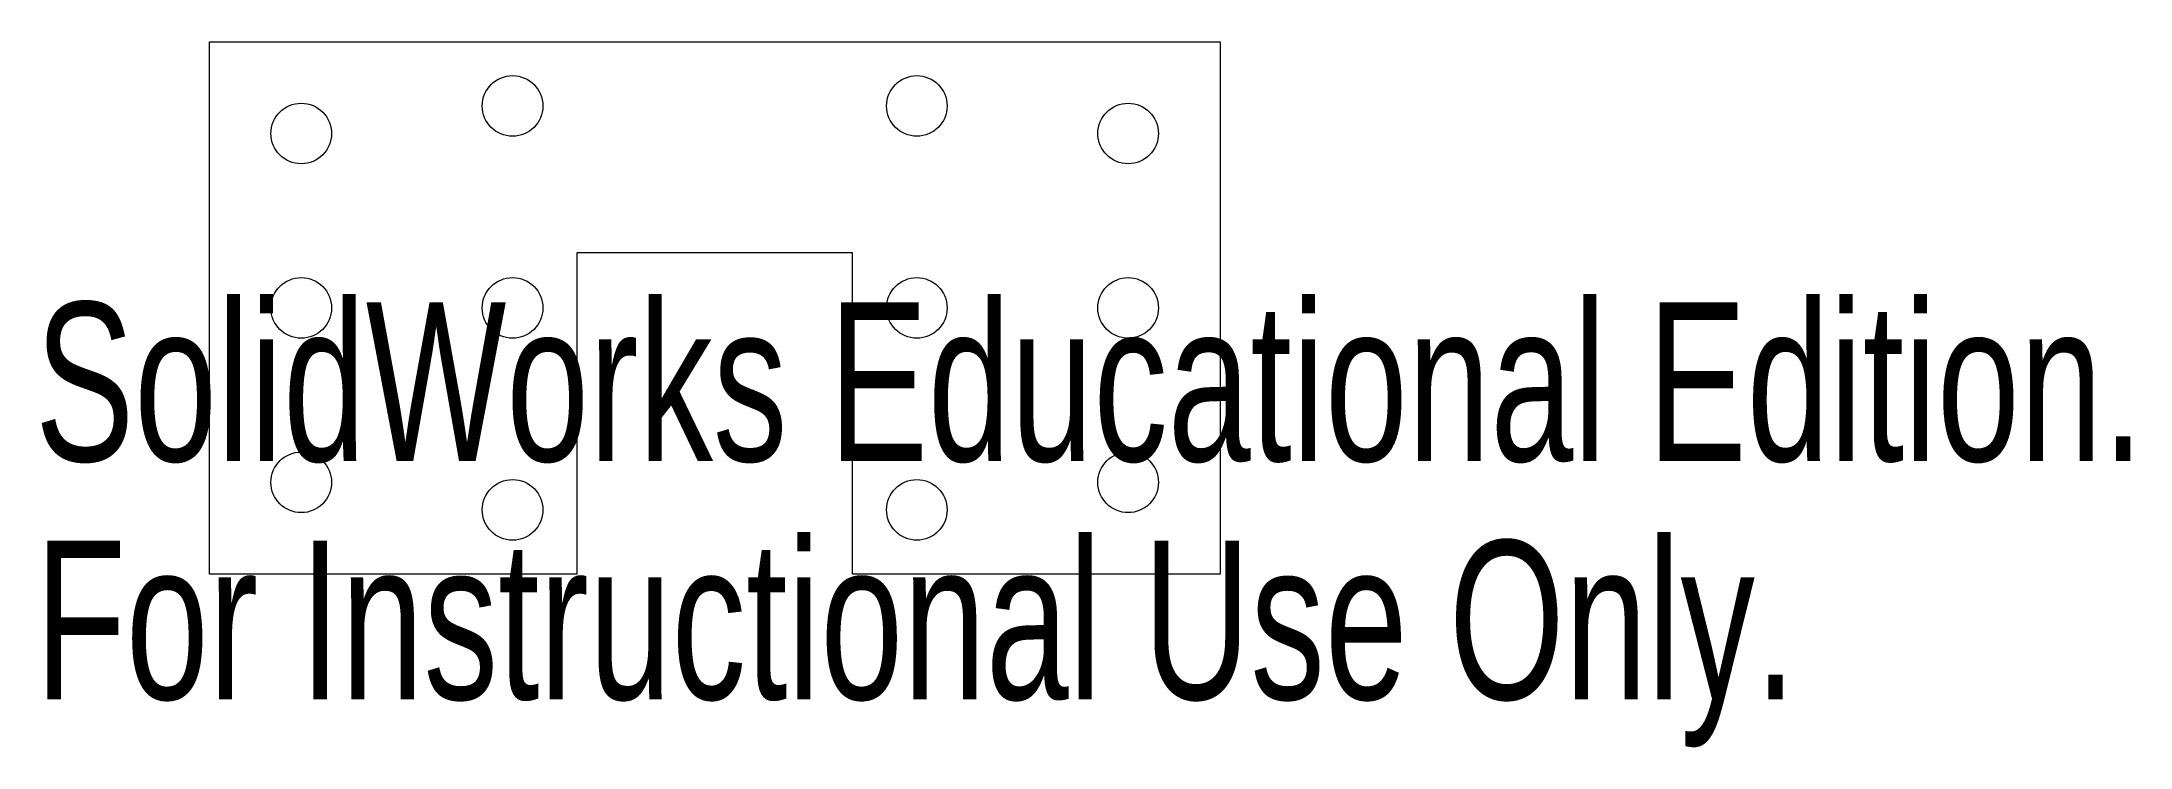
# Model space of a CAD drawing. Header units: millimetres. Extents: x 1 to 228, y 0 to 77.
import ezdxf

# ---------------------------------------------------------------- set-up
doc = ezdxf.new("R2010")
doc.units = ezdxf.units.MM
doc.styles.add('SLDTEXTSTYLE0', font='TXT', dxfattribs={"width": 0.7})

msp = doc.modelspace()

# ---------------------------------------------------------------- linework, layer by layer
at = {"color": 7, "linetype": 'Continuous', "lineweight": 15}
for p, q in [((18.98, 18.64), (18.98, 76.64)), ((18.98, 76.64), (128.98, 76.64)), ((128.98, 76.64), (128.98, 18.64)), ((88.98, 53.64), (58.98, 53.64)), ((58.98, 53.64), (58.98, 18.64)), ((88.98, 18.64), (88.98, 53.64)), ((58.98, 18.64), (18.98, 18.64)), ((128.98, 18.64), (88.98, 18.64))]:
    msp.add_line(p, q, dxfattribs=at)
for centre in [(51.98, 69.64), (95.98, 69.64), (28.98, 66.64), (118.98, 66.64), (28.98, 47.64), (51.98, 47.64), (95.98, 47.64), (118.98, 47.64), (28.98, 28.64), (118.98, 28.64), (51.98, 25.64), (95.98, 25.64)]:
    msp.add_circle(centre, 3.3, dxfattribs=at)

# ---------------------------------------------------------------- texts
at = {"color": 7, "linetype": 'Continuous', "char_height": 17.3, "attachment_point": 1, "style": 'SLDTEXTSTYLE0'}
for s, insert in [('SolidWorks Educational Edition.', (0, 48.25)), ('For Instructional Use Only.', (0, 22.3))]:
    msp.add_mtext(s, dxfattribs=dict(at, insert=insert))

doc.saveas('drawing.dxf')
